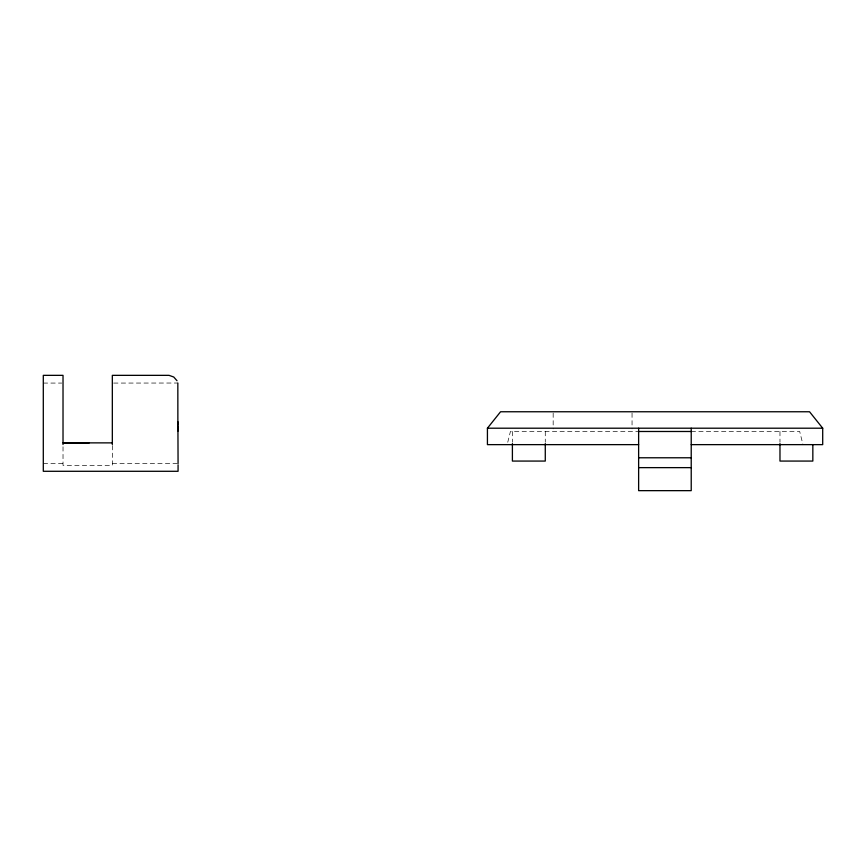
<?xml version="1.0" encoding="UTF-8"?>
<svg xmlns="http://www.w3.org/2000/svg" width="866" height="866" viewBox="0 0 866 866"><rect width="100%" height="100%" fill="white"/><g stroke="black" fill="none" stroke-linecap="round" stroke-linejoin="round"><path stroke-width="0.65" stroke-dasharray="4.33 3.25" d="M507.747 442.245L510.431 431.485L638.632 431.485M113.663 383.075L177.833 383.032M43.3 383.075L61.703 383.075M691.22 431.485L799.686 431.485L802.977 444.637M43.3 463.526L63.023 463.526M112.331 463.526L178.071 463.526M779.974 431.485L779.974 442.245M632.05 413.082L632.05 428.854M553.168 413.082L553.168 428.854M545.277 431.485L545.277 442.245M512.401 431.485L512.401 442.245M112.331 445.557L112.331 465.367L63.023 465.367L63.023 445.557"/><path stroke-width="1.3" d="M638.632 444.637L487.428 444.637L487.428 428.205L500.57 411.761L809.548 411.761L822.7 428.205L822.7 444.637L691.22 444.637M487.428 428.205L822.7 428.205M638.632 431.485L691.22 431.485M89.317 442.84L63.023 442.872L112.331 442.872M638.632 457.778L691.22 457.778M638.632 467.64L691.22 467.64M177.01 380.737L173.73 377.002L169.043 375.346L112.331 375.346L112.331 444.507M177.92 425.953L178.071 463.526M177.876 424.654L177.833 383.032M178.071 431.041L177.833 421.655M812.838 444.637L812.838 461.069L779.974 461.069L779.974 443.587M691.22 428.205L691.22 490.654L638.632 490.654L638.632 428.205M545.277 443.587L545.277 461.069L512.401 461.069L512.401 443.587M178.071 464.804L178.071 471.288L43.3 471.288L43.3 375.346L63.023 375.346L63.023 444.507"/></g></svg>
